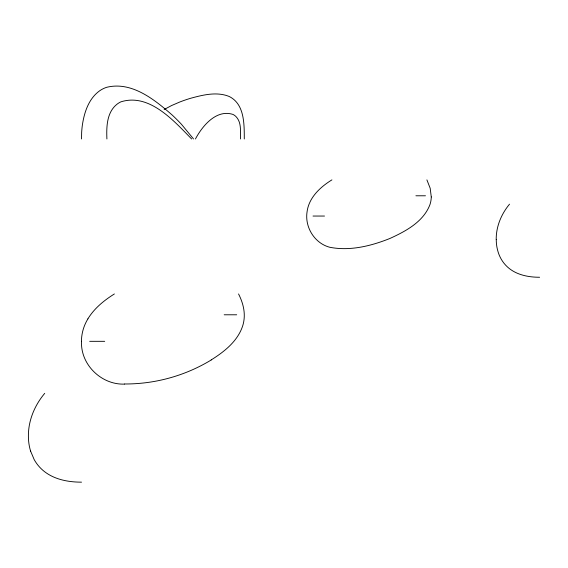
<?xml version="1.0" encoding="UTF-8"?>
<svg xmlns="http://www.w3.org/2000/svg" width="568" height="568" viewBox="0 0 568 568"><rect width="100%" height="100%" fill="white"/><g stroke="black" fill="none" stroke-linecap="round" stroke-linejoin="round"><path stroke-width="0.85" d="M431.275 196.961L430.189 188.271L426.902 179.886M496.212 239.462C496.084 226.547 501.331 214.008 509.531 204.168M195.456 138.968C202.35 125.933 216.351 109.042 232.93 114.416A11.537 11.537 0 0 1 236.025 116.632C241.741 122.489 240.307 131.627 240.449 138.968M87.891 318.861C94.267 308.339 104.065 300.401 114.381 293.954M44.709 393.354C34.691 405.282 28.237 420.526 28.4 436.238A51.013 51.013 0 0 0 30.573 451.07M331.911 179.886C320.238 187.035 308.793 197.678 307.039 211.978C304.711 227.25 314.615 243.274 329.688 247.25C349.931 251.283 371.124 246.001 389.967 238.446C405.786 231.219 423.394 221.839 429.94 204.65A26.845 26.845 0 0 0 431.282 196.961M211.197 359.92C224.566 351.556 238.219 340.75 242.948 325.031A35.109 35.109 0 0 0 244.275 316.326C244.474 308.509 242.06 300.855 238.553 293.954M164.145 109.517L171.571 105.549L179.843 101.984A140.978 140.978 0 0 1 190.834 98.221C203.145 94.877 216.869 91.469 229.195 96.482C244.616 104.065 244.261 124.25 244.283 138.968M415.904 195.782L425.475 195.782M313.018 216.046L324.505 216.046M224.175 314.786L236.693 314.786M89.68 341.325L104.704 341.325M539.6 277.262C529.099 277.255 518.037 275.26 509.524 268.714A32.731 32.731 0 0 1 499.932 256.7L499.052 254.691A41.478 41.478 0 0 1 496.255 239.462M124.534 384.103C101.459 384.99 80.386 364.613 81.529 341.325M81.529 482.161C68.678 482.154 55.146 479.74 44.702 471.781A39.469 39.469 0 0 1 34.194 459.611L30.58 451.07M191.629 138.968C173.914 120.927 149.356 92.868 120.927 101.835A20.569 20.569 0 0 0 116.972 104.249C106.67 112.407 106.408 127.019 106.905 138.968M193.539 138.968L181.469 124.307A183.727 183.727 0 0 0 172.182 115.034C154.524 99.585 131.655 81.054 106.585 87.33A27.349 27.349 0 0 0 99.521 90.894C88.693 98.733 84.256 112.343 82.381 125.038A88.246 88.246 0 0 0 81.65 132.543L81.529 138.968M81.43 341.318A43.644 43.644 0 0 1 87.912 318.875M211.232 359.977A165.643 165.643 0 0 1 124.534 383.982"/></g></svg>
